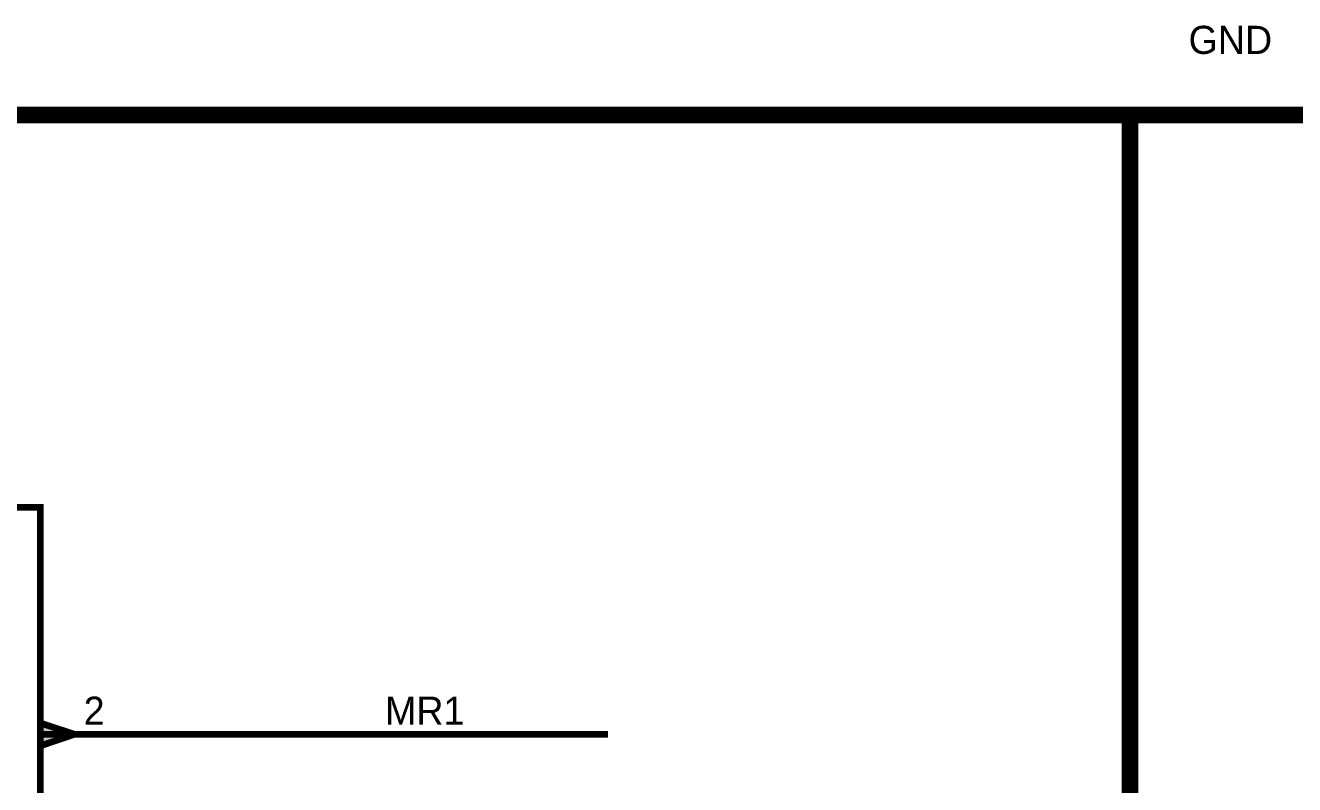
# Model space of a CAD drawing. Header units: millimetres. Extents: x 0 to 394, y 0 to 282.
# Drawn here: x 110.6 to 167.4, y 175 to 209 of the extents above; entities that cross this region are included whole.
import ezdxf

# ---------------------------------------------------------------- set-up
doc = ezdxf.new("R2010")
doc.units = ezdxf.units.MM
doc.layers.add('Sheet', color=255, linetype='Continuous')

msp = doc.modelspace()

# ---------------------------------------------------------------- linework, layer by layer
at = {"layer": 'Sheet'}
for points, const_width in [([(5.009, 204.997), (220.008, 204.997)], 0.749), ([(160.002, 4.998), (160.002, 204.997)], 0.749), ([(111.262, 177.291), (116.338, 177.291)], 0.3), ([(136.654, 177.291), (116.338, 177.291)], 0.3)]:
    msp.add_lwpolyline(points, dxfattribs=dict(at, const_width=const_width))
for points, const_width in [([(65.542, 187.443), (111.262, 187.443), (111.262, 149.348), (65.542, 149.348), (65.542, 187.443)], 0.3), ([(65.542, 187.443), (65.542, 149.348), (111.262, 149.348), (111.262, 187.443), (65.542, 187.443), (65.542, 187.443)], 0.0991), ([(112.789, 177.291), (111.262, 177.796), (111.262, 176.774), (112.789, 177.291)], 0.3), ([(112.789, 177.291), (111.262, 177.796), (111.262, 176.774), (112.789, 177.291)], 0.0991)]:
    msp.add_lwpolyline(points, close=True, dxfattribs=dict(at, const_width=const_width))
msp.add_solid([(111.202, 176.715), (112.933, 177.292), (111.202, 177.869)], dxfattribs=at)

# ---------------------------------------------------------------- texts
for s, height, p in [('GND', 1.2579, (162.619, 207.726)), ('2', 1.258, (113.204, 177.717)), ('MR1', 1.2579, (126.681, 177.717))]:
    msp.add_text(s, height=height, dxfattribs=at).set_placement(p)

doc.saveas('drawing.dxf')
